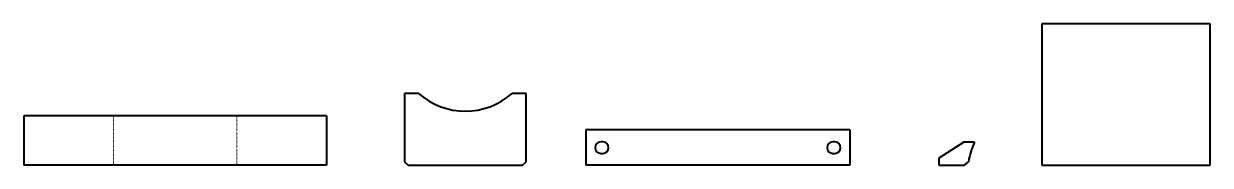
# Model space of a CAD drawing. Header units: millimetres. Extents: x 0 to 3345, y 0 to 400.
import ezdxf

# ---------------------------------------------------------------- set-up
doc = ezdxf.new("R2010")
doc.units = ezdxf.units.MM
doc.linetypes.add('K5LT_BASIC', pattern=[0])
doc.linetypes.add('K5LT_CHAIN_LINE_WITH_2_POINTS', pattern=[12, 4, -2, 1, -2, 1, -2])

msp = doc.modelspace()

# ---------------------------------------------------------------- linework, layer by layer
at = {"color": 7, "linetype": 'K5LT_BASIC', "lineweight": 40, "true_color": 0xffffff}
for p, q in [((3345, 400), (2870, 400)), ((2870, 400), (2870, 0)), ((3345, 0), (3345, 400)), ((1073.5, 203), (1073.5, 10)), ((1113.1, 203), (1073.5, 203)), ((1416.5, 203), (1376.9, 203)), ((1416.5, 10), (1416.5, 203)), ((244, 140), (0, 140)), ((0, 140), (0, 0)), ((262.8, 140), (244, 140)), ((590.8, 140), (262.8, 140)), ((609.7, 140), (590.8, 140)), ((853.7, 140), (609.7, 140)), ((853.7, 140), (853.7, 0)), ((1659.9, 100), (1585, 100)), ((1585, 100), (1585, 0)), ((1677.1, 100), (1659.9, 100)), ((2236.8, 100), (1677.1, 100)), ((2254, 100), (2236.8, 100)), ((2328.9, 100), (2254, 100)), ((2328.9, 100), (2328.9, 0)), ((1632.5, 66.5), (1627.5, 66.5)), ((1627.5, 33.5), (1632.5, 33.5)), ((2286.4, 66.5), (2281.4, 66.5)), ((2281.4, 33.5), (2286.4, 33.5)), ((2650.1, 65), (2580, 20)), ((2680.1, 65), (2650.1, 65)), ((244, 0), (0, 0)), ((262.8, 0), (244, 0)), ((590.8, 0), (262.8, 0)), ((609.7, 0), (590.8, 0)), ((853.7, 0), (609.7, 0)), ((1073.5, 10), (1083.5, 0)), ((1083.5, 0), (1406.5, 0)), ((1406.5, 0), (1416.5, 10)), ((2580, 20), (2580, 0)), ((2651.8, 0), (2663.3, 9.9)), ((2870, 0), (3345, 0)), ((1659.9, 0), (1585, 0)), ((1677.1, 0), (1659.9, 0)), ((2236.8, 0), (1677.1, 0)), ((2254, 0), (2236.8, 0)), ((2328.9, 0), (2254, 0)), ((2580, 0), (2651.8, 0))]:
    msp.add_line(p, q, dxfattribs=at)
at = {"color": 7, "linetype": 'K5LT_CHAIN_LINE_WITH_2_POINTS', "lineweight": 18, "true_color": 0xffffff}
for p, q in [((253.4, 140), (253.4, 0)), ((600.3, 140), (600.3, 0))]:
    msp.add_line(p, q, dxfattribs=at)
at = {"color": 7, "linetype": 'K5LT_BASIC', "lineweight": 40, "true_color": 0xffffff}
for centre, radius, start, end in [((1245, 352), 199, 228.4817, 311.5183), ((1627.5, 50), 16.5, 90, 270), ((1632.5, 50), 16.5, 270, 90), ((2281.4, 50), 16.5, 90, 270), ((2286.4, 50), 16.5, 270, 90), ((2860, -20), 199, 154.7141, 171.3624)]:
    msp.add_arc(centre, radius, start, end, dxfattribs=at)

doc.saveas('drawing.dxf')
